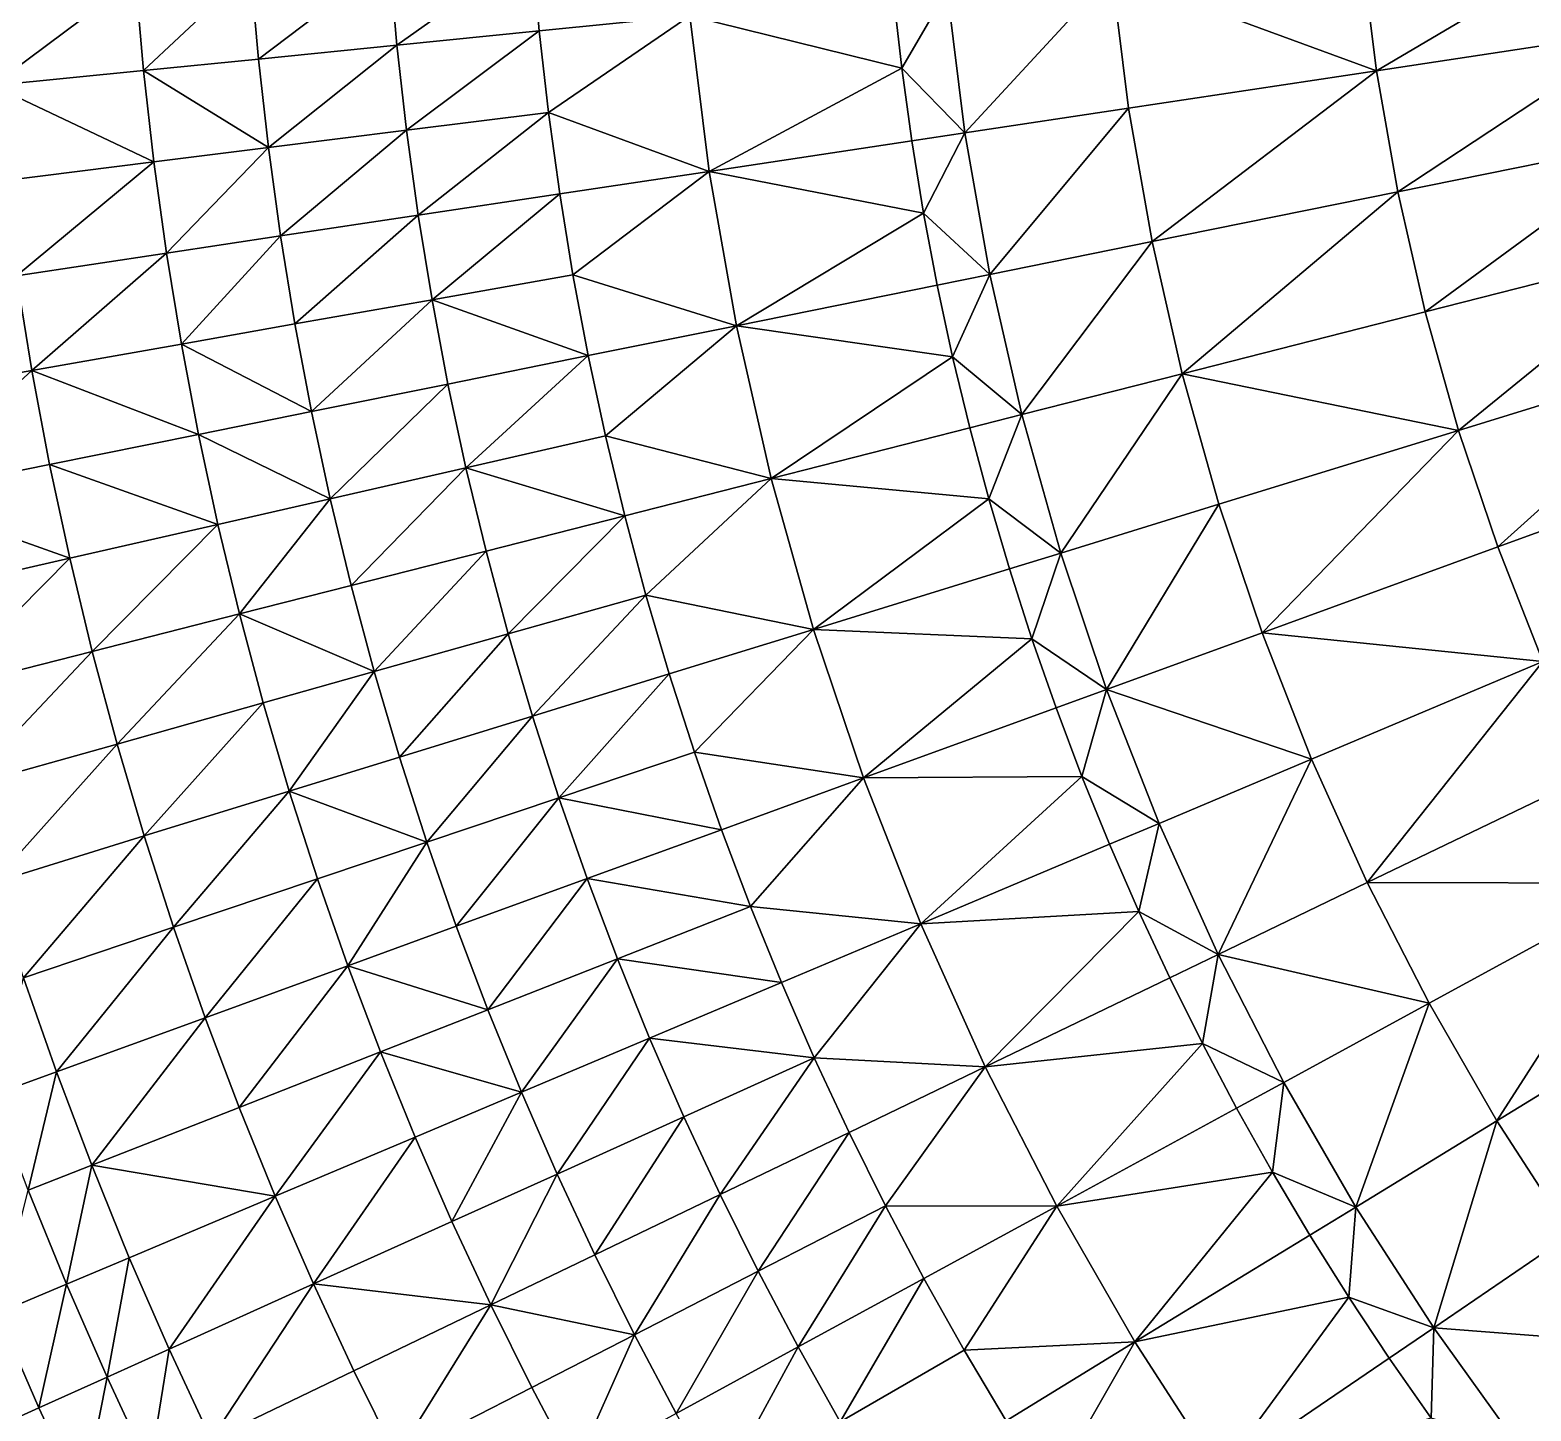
# Model space of a CAD drawing. Header units: millimetres. Extents: x -3250 to 8000, y -3250 to 3250.
# Drawn here: x -2127 to -1284, y -959 to -184 of the extents above; entities that cross this region are included whole.
import ezdxf

# ---------------------------------------------------------------- set-up
doc = ezdxf.new("R2010")
doc.units = ezdxf.units.MM
doc.header["$MEASUREMENT"] = 0
doc.layers.add('MESH_3D', color=2, linetype='CONTINUOUS')

msp = doc.modelspace()

# ---------------------------------------------------------------- linework, layer by layer
at = {"layer": 'MESH_3D'}
for points in [[(2150.48, 2436.79, 32500), (-3128.53, 880.23, 32500), (-2326.57, -2269.27, 32500)], [(2150.48, 2436.79, 32500), (-2326.57, -2269.27, 32500), (3105.61, 957.95, 32500)], [(3105.61, 957.95, 32500), (-2326.57, -2269.27, 32500), (-1962.36, -2590.68, 32500)], [(3105.61, 957.95, 32500), (-1962.36, -2590.68, 32500), (-1625, -2814.58, 32500)], [(3105.61, 957.95, 32500), (-1625, -2814.58, 32500), (-723.19, -3168.52, 32500)], [(-1370.41, -206.56, -1040.35), (-1379.01, -137.99, -1040.35), (-1228.72, -122.95, -1086.87)], [(-1370.41, -206.56, -1040.35), (-1228.72, -122.95, -1086.87), (-1221.06, -184.05, -1086.87)], [(-1920.79, -192.2, -794.3), (-1924.98, -144.26, -794.3), (-1844.83, -138.25, -840.76)], [(-1920.79, -192.2, -794.3), (-1844.83, -138.25, -840.76), (-1840.81, -184.2, -840.76)], [(-1756.31, -175.75, -885.22), (-1840.81, -184.2, -840.76), (-1844.83, -138.25, -840.76)], [(-1519.23, -152.02, -989.8), (-1379.01, -137.99, -1040.35), (-1370.41, -206.56, -1040.35)], [(-2063.07, -206.44, -698.41), (-2067.58, -154.94, -698.41), (-2002.95, -150.1, -744.25)], [(-2063.07, -206.44, -698.41), (-2002.95, -150.1, -744.25), (-1998.59, -199.99, -744.25)], [(-1998.59, -199.99, -744.25), (-2002.95, -150.1, -744.25), (-1924.98, -144.26, -794.3)], [(-1998.59, -199.99, -744.25), (-1924.98, -144.26, -794.3), (-1920.79, -192.2, -794.3)], [(-2147.94, -214.93, -630.5), (-2152.64, -161.32, -630.5), (-2067.58, -154.94, -698.41)], [(-2147.94, -214.93, -630.5), (-2067.58, -154.94, -698.41), (-2063.07, -206.44, -698.41)], [(-1601.69, -241.42, -952.14), (-1611.73, -161.28, -952.14), (-1519.23, -152.02, -989.8)], [(-1601.69, -241.42, -952.14), (-1519.23, -152.02, -989.8), (-1509.77, -227.56, -989.8)], [(-1509.77, -227.56, -989.8), (-1519.23, -152.02, -989.8), (-1370.41, -206.56, -1040.35)], [(-1756.31, -175.75, -885.22), (-1641.8, -164.29, -939.08), (-1637.19, -205.17, -939.08)], [(-1611.73, -161.28, -952.14), (-1637.19, -205.17, -939.08), (-1641.8, -164.29, -939.08)], [(-1601.69, -241.42, -952.14), (-1637.19, -205.17, -939.08), (-1611.73, -161.28, -952.14)], [(-1756.31, -175.75, -885.22), (-1835.64, -230.04, -840.76), (-1840.81, -184.2, -840.76)], [(-1745.37, -263.07, -885.22), (-1835.64, -230.04, -840.76), (-1756.31, -175.75, -885.22)], [(-1745.37, -263.07, -885.22), (-1756.31, -175.75, -885.22), (-1637.19, -205.17, -939.08)], [(-1915.4, -240.03, -794.3), (-1920.79, -192.2, -794.3), (-1840.81, -184.2, -840.76)], [(-1915.4, -240.03, -794.3), (-1840.81, -184.2, -840.76), (-1835.64, -230.04, -840.76)], [(-1358.41, -274.61, -1040.35), (-1370.41, -206.56, -1040.35), (-1221.06, -184.05, -1086.87)], [(-1358.41, -274.61, -1040.35), (-1221.06, -184.05, -1086.87), (-1210.37, -244.68, -1086.87)], [(-1992.98, -249.75, -744.25), (-1998.59, -199.99, -744.25), (-1920.79, -192.2, -794.3)], [(-1992.98, -249.75, -744.25), (-1920.79, -192.2, -794.3), (-1915.4, -240.03, -794.3)], [(-2063.07, -206.44, -698.41), (-1998.59, -199.99, -744.25), (-1992.98, -249.75, -744.25)], [(-2147.94, -214.93, -630.5), (-2063.07, -206.44, -698.41), (-2057.28, -257.81, -698.41)], [(-2057.28, -257.81, -698.41), (-2063.07, -206.44, -698.41), (-1992.98, -249.75, -744.25)], [(-1745.37, -263.07, -885.22), (-1637.19, -205.17, -939.08), (-1631.57, -245.92, -939.08)], [(-1601.69, -241.42, -952.14), (-1631.57, -245.92, -939.08), (-1637.19, -205.17, -939.08)], [(-1496.55, -302.53, -989.8), (-1509.77, -227.56, -989.8), (-1370.41, -206.56, -1040.35)], [(-1496.55, -302.53, -989.8), (-1370.41, -206.56, -1040.35), (-1358.41, -274.61, -1040.35)], [(-2141.92, -268.42, -630.5), (-2147.94, -214.93, -630.5), (-2057.28, -257.81, -698.41)], [(-1587.66, -320.95, -952.14), (-1601.69, -241.42, -952.14), (-1509.77, -227.56, -989.8)], [(-1587.66, -320.95, -952.14), (-1509.77, -227.56, -989.8), (-1496.55, -302.53, -989.8)], [(-1908.82, -287.71, -794.3), (-1915.4, -240.03, -794.3), (-1835.64, -230.04, -840.76)], [(-1908.82, -287.71, -794.3), (-1835.64, -230.04, -840.76), (-1829.34, -275.73, -840.76)], [(-1745.37, -263.07, -885.22), (-1829.34, -275.73, -840.76), (-1835.64, -230.04, -840.76)], [(-1986.14, -299.36, -744.25), (-1992.98, -249.75, -744.25), (-1915.4, -240.03, -794.3)], [(-1986.14, -299.36, -744.25), (-1915.4, -240.03, -794.3), (-1908.82, -287.71, -794.3)], [(-1601.69, -241.42, -952.14), (-1624.93, -286.52, -939.08), (-1631.57, -245.92, -939.08)], [(-1587.66, -320.95, -952.14), (-1624.93, -286.52, -939.08), (-1601.69, -241.42, -952.14)], [(-2050.22, -309.02, -698.41), (-2057.28, -257.81, -698.41), (-1992.98, -249.75, -744.25)], [(-2050.22, -309.02, -698.41), (-1992.98, -249.75, -744.25), (-1986.14, -299.36, -744.25)], [(-1745.37, -263.07, -885.22), (-1631.57, -245.92, -939.08), (-1624.93, -286.52, -939.08)], [(-1343.04, -341.98, -1040.35), (-1358.41, -274.61, -1040.35), (-1210.37, -244.68, -1086.87)], [(-1343.04, -341.98, -1040.35), (-1210.37, -244.68, -1086.87), (-1196.67, -304.71, -1086.87)], [(-2134.56, -321.73, -630.5), (-2141.92, -268.42, -630.5), (-2057.28, -257.81, -698.41)], [(-2134.56, -321.73, -630.5), (-2057.28, -257.81, -698.41), (-2050.22, -309.02, -698.41)], [(-1745.37, -263.07, -885.22), (-1821.89, -321.25, -840.76), (-1829.34, -275.73, -840.76)], [(-1730.08, -349.74, -885.22), (-1821.89, -321.25, -840.76), (-1745.37, -263.07, -885.22)], [(-1730.08, -349.74, -885.22), (-1745.37, -263.07, -885.22), (-1624.93, -286.52, -939.08)], [(-1901.05, -335.21, -794.3), (-1908.82, -287.71, -794.3), (-1829.34, -275.73, -840.76)], [(-1901.05, -335.21, -794.3), (-1829.34, -275.73, -840.76), (-1821.89, -321.25, -840.76)], [(-1479.61, -376.75, -989.8), (-1496.55, -302.53, -989.8), (-1358.41, -274.61, -1040.35)], [(-1479.61, -376.75, -989.8), (-1358.41, -274.61, -1040.35), (-1343.04, -341.98, -1040.35)], [(-1730.08, -349.74, -885.22), (-1624.93, -286.52, -939.08), (-1617.28, -326.94, -939.08)], [(-1587.66, -320.95, -952.14), (-1617.28, -326.94, -939.08), (-1624.93, -286.52, -939.08)], [(-1978.06, -348.78, -744.25), (-1986.14, -299.36, -744.25), (-1908.82, -287.71, -794.3)], [(-1978.06, -348.78, -744.25), (-1908.82, -287.71, -794.3), (-1901.05, -335.21, -794.3)], [(-2041.88, -360.04, -698.41), (-2050.22, -309.02, -698.41), (-1986.14, -299.36, -744.25)], [(-2041.88, -360.04, -698.41), (-1986.14, -299.36, -744.25), (-1978.06, -348.78, -744.25)], [(-1569.69, -399.69, -952.14), (-1587.66, -320.95, -952.14), (-1496.55, -302.53, -989.8)], [(-1569.69, -399.69, -952.14), (-1496.55, -302.53, -989.8), (-1479.61, -376.75, -989.8)], [(-2125.88, -374.85, -630.5), (-2134.56, -321.73, -630.5), (-2050.22, -309.02, -698.41)], [(-2125.88, -374.85, -630.5), (-2050.22, -309.02, -698.41), (-2041.88, -360.04, -698.41)], [(-1324.32, -408.5, -1040.35), (-1343.04, -341.98, -1040.35), (-1196.67, -304.71, -1086.87)], [(-1324.32, -408.5, -1040.35), (-1196.67, -304.71, -1086.87), (-1180, -363.98, -1086.87)], [(-2213.48, -390.3, -547.31), (-2134.56, -321.73, -630.5), (-2125.88, -374.85, -630.5)], [(-1901.05, -335.21, -794.3), (-1821.89, -321.25, -840.76), (-1813.32, -366.57, -840.76)], [(-1730.08, -349.74, -885.22), (-1813.32, -366.57, -840.76), (-1821.89, -321.25, -840.76)], [(-1730.08, -349.74, -885.22), (-1617.28, -326.94, -939.08), (-1608.63, -367.16, -939.08)], [(-1587.66, -320.95, -952.14), (-1608.63, -367.16, -939.08), (-1617.28, -326.94, -939.08)], [(-1569.69, -399.69, -952.14), (-1608.63, -367.16, -939.08), (-1587.66, -320.95, -952.14)], [(-1968.75, -397.99, -744.25), (-1978.06, -348.78, -744.25), (-1901.05, -335.21, -794.3)], [(-1968.75, -397.99, -744.25), (-1901.05, -335.21, -794.3), (-1892.1, -382.5, -794.3)], [(-1892.1, -382.5, -794.3), (-1901.05, -335.21, -794.3), (-1813.32, -366.57, -840.76)], [(-1479.61, -376.75, -989.8), (-1343.04, -341.98, -1040.35), (-1324.32, -408.5, -1040.35)], [(-2041.88, -360.04, -698.41), (-1978.06, -348.78, -744.25), (-1968.75, -397.99, -744.25)], [(-1730.08, -349.74, -885.22), (-1803.62, -411.66, -840.76), (-1813.32, -366.57, -840.76)], [(-1710.5, -435.55, -885.22), (-1803.62, -411.66, -840.76), (-1730.08, -349.74, -885.22)], [(-1710.5, -435.55, -885.22), (-1730.08, -349.74, -885.22), (-1608.63, -367.16, -939.08)], [(-2125.88, -374.85, -630.5), (-2041.88, -360.04, -698.41), (-2032.27, -410.83, -698.41)], [(-2032.27, -410.83, -698.41), (-2041.88, -360.04, -698.41), (-1968.75, -397.99, -744.25)], [(-1881.98, -429.55, -794.3), (-1892.1, -382.5, -794.3), (-1813.32, -366.57, -840.76)], [(-1881.98, -429.55, -794.3), (-1813.32, -366.57, -840.76), (-1803.62, -411.66, -840.76)], [(-1710.5, -435.55, -885.22), (-1608.63, -367.16, -939.08), (-1598.98, -407.15, -939.08)], [(-1569.69, -399.69, -952.14), (-1598.98, -407.15, -939.08), (-1608.63, -367.16, -939.08)], [(-1302.31, -474, -1040.35), (-1324.32, -408.5, -1040.35), (-1180, -363.98, -1086.87)], [(-1302.31, -474, -1040.35), (-1180, -363.98, -1086.87), (-1160.39, -422.35, -1086.87)], [(-2203.06, -445.36, -547.31), (-2213.48, -390.3, -547.31), (-2125.88, -374.85, -630.5)], [(-2203.06, -445.36, -547.31), (-2125.88, -374.85, -630.5), (-2115.87, -427.73, -630.5)], [(-2115.87, -427.73, -630.5), (-2125.88, -374.85, -630.5), (-2032.27, -410.83, -698.41)], [(-1547.82, -477.44, -952.14), (-1569.69, -399.69, -952.14), (-1479.61, -376.75, -989.8)], [(-1547.82, -477.44, -952.14), (-1479.61, -376.75, -989.8), (-1458.99, -450.04, -989.8)], [(-1458.99, -450.04, -989.8), (-1479.61, -376.75, -989.8), (-1324.32, -408.5, -1040.35)], [(-1958.21, -446.95, -744.25), (-1968.75, -397.99, -744.25), (-1892.1, -382.5, -794.3)], [(-1958.21, -446.95, -744.25), (-1892.1, -382.5, -794.3), (-1881.98, -429.55, -794.3)], [(-2032.27, -410.83, -698.41), (-1968.75, -397.99, -744.25), (-1958.21, -446.95, -744.25)], [(-1569.69, -399.69, -952.14), (-1588.33, -446.89, -939.08), (-1598.98, -407.15, -939.08)], [(-1547.82, -477.44, -952.14), (-1588.33, -446.89, -939.08), (-1569.69, -399.69, -952.14)], [(-2115.87, -427.73, -630.5), (-2032.27, -410.83, -698.41), (-2021.39, -461.37, -698.41)], [(-2021.39, -461.37, -698.41), (-2032.27, -410.83, -698.41), (-1958.21, -446.95, -744.25)], [(-1881.98, -429.55, -794.3), (-1803.62, -411.66, -840.76), (-1792.79, -456.5, -840.76)], [(-1710.5, -435.55, -885.22), (-1792.79, -456.5, -840.76), (-1803.62, -411.66, -840.76)], [(-1710.5, -435.55, -885.22), (-1598.98, -407.15, -939.08), (-1588.33, -446.89, -939.08)], [(-1434.74, -522.2, -989.8), (-1458.99, -450.04, -989.8), (-1324.32, -408.5, -1040.35)], [(-1434.74, -522.2, -989.8), (-1324.32, -408.5, -1040.35), (-1302.31, -474, -1040.35)], [(-2203.06, -445.36, -547.31), (-2115.87, -427.73, -630.5), (-2104.55, -480.35, -630.5)], [(-2104.55, -480.35, -630.5), (-2115.87, -427.73, -630.5), (-2021.39, -461.37, -698.41)], [(-1946.46, -495.63, -744.25), (-1958.21, -446.95, -744.25), (-1881.98, -429.55, -794.3)], [(-1946.46, -495.63, -744.25), (-1881.98, -429.55, -794.3), (-1870.69, -476.34, -794.3)], [(-1870.69, -476.34, -794.3), (-1881.98, -429.55, -794.3), (-1792.79, -456.5, -840.76)], [(-1277.07, -538.33, -1040.35), (-1302.31, -474, -1040.35), (-1160.39, -422.35, -1086.87)], [(-1710.5, -435.55, -885.22), (-1780.85, -501.05, -840.76), (-1792.79, -456.5, -840.76)], [(-1686.66, -520.27, -885.22), (-1780.85, -501.05, -840.76), (-1710.5, -435.55, -885.22)], [(-1686.66, -520.27, -885.22), (-1710.5, -435.55, -885.22), (-1588.33, -446.89, -939.08)], [(-2191.27, -500.14, -547.31), (-2203.06, -445.36, -547.31), (-2104.55, -480.35, -630.5)], [(-1686.66, -520.27, -885.22), (-1588.33, -446.89, -939.08), (-1576.7, -486.35, -939.08)], [(-1547.82, -477.44, -952.14), (-1576.7, -486.35, -939.08), (-1588.33, -446.89, -939.08)], [(-2009.26, -511.62, -698.41), (-2021.39, -461.37, -698.41), (-1958.21, -446.95, -744.25)], [(-2009.26, -511.62, -698.41), (-1958.21, -446.95, -744.25), (-1946.46, -495.63, -744.25)], [(-1522.1, -554, -952.14), (-1547.82, -477.44, -952.14), (-1458.99, -450.04, -989.8)], [(-1522.1, -554, -952.14), (-1458.99, -450.04, -989.8), (-1434.74, -522.2, -989.8)], [(-2091.92, -532.67, -630.5), (-2104.55, -480.35, -630.5), (-2021.39, -461.37, -698.41)], [(-2091.92, -532.67, -630.5), (-2021.39, -461.37, -698.41), (-2009.26, -511.62, -698.41)], [(-1858.23, -522.82, -794.3), (-1870.69, -476.34, -794.3), (-1792.79, -456.5, -840.76)], [(-1858.23, -522.82, -794.3), (-1792.79, -456.5, -840.76), (-1780.85, -501.05, -840.76)], [(-2178.12, -554.62, -547.31), (-2191.27, -500.14, -547.31), (-2104.55, -480.35, -630.5)], [(-2178.12, -554.62, -547.31), (-2104.55, -480.35, -630.5), (-2091.92, -532.67, -630.5)], [(-1933.5, -544, -744.25), (-1946.46, -495.63, -744.25), (-1870.69, -476.34, -794.3)], [(-1933.5, -544, -744.25), (-1870.69, -476.34, -794.3), (-1858.23, -522.82, -794.3)], [(-1547.82, -477.44, -952.14), (-1564.08, -525.5, -939.08), (-1576.7, -486.35, -939.08)], [(-1522.1, -554, -952.14), (-1564.08, -525.5, -939.08), (-1547.82, -477.44, -952.14)], [(-1434.74, -522.2, -989.8), (-1302.31, -474, -1040.35), (-1277.07, -538.33, -1040.35)], [(-1686.66, -520.27, -885.22), (-1576.7, -486.35, -939.08), (-1564.08, -525.5, -939.08)], [(-2009.26, -511.62, -698.41), (-1946.46, -495.63, -744.25), (-1933.5, -544, -744.25)], [(-1844.62, -568.99, -794.3), (-1858.23, -522.82, -794.3), (-1780.85, -501.05, -840.76)], [(-1844.62, -568.99, -794.3), (-1780.85, -501.05, -840.76), (-1767.81, -545.3, -840.76)], [(-1686.66, -520.27, -885.22), (-1767.81, -545.3, -840.76), (-1780.85, -501.05, -840.76)], [(-2077.99, -584.66, -630.5), (-2091.92, -532.67, -630.5), (-2009.26, -511.62, -698.41)], [(-2077.99, -584.66, -630.5), (-2009.26, -511.62, -698.41), (-1995.88, -561.55, -698.41)], [(-1995.88, -561.55, -698.41), (-2009.26, -511.62, -698.41), (-1933.5, -544, -744.25)], [(-1686.66, -520.27, -885.22), (-1753.67, -589.2, -840.76), (-1767.81, -545.3, -840.76)], [(-1658.63, -603.69, -885.22), (-1753.67, -589.2, -840.76), (-1686.66, -520.27, -885.22)], [(-1658.63, -603.69, -885.22), (-1686.66, -520.27, -885.22), (-1564.08, -525.5, -939.08)], [(-1522.1, -554, -952.14), (-1434.74, -522.2, -989.8), (-1406.93, -593.07, -989.8)], [(-1406.93, -593.07, -989.8), (-1434.74, -522.2, -989.8), (-1277.07, -538.33, -1040.35)], [(-1919.34, -592.04, -744.25), (-1933.5, -544, -744.25), (-1858.23, -522.82, -794.3)], [(-1919.34, -592.04, -744.25), (-1858.23, -522.82, -794.3), (-1844.62, -568.99, -794.3)], [(-1658.63, -603.69, -885.22), (-1564.08, -525.5, -939.08), (-1550.49, -564.33, -939.08)], [(-1522.1, -554, -952.14), (-1550.49, -564.33, -939.08), (-1564.08, -525.5, -939.08)], [(-2163.62, -608.75, -547.31), (-2178.12, -554.62, -547.31), (-2091.92, -532.67, -630.5)], [(-2163.62, -608.75, -547.31), (-2091.92, -532.67, -630.5), (-2077.99, -584.66, -630.5)], [(-1375.62, -662.46, -989.8), (-1406.93, -593.07, -989.8), (-1277.07, -538.33, -1040.35)], [(-1375.62, -662.46, -989.8), (-1277.07, -538.33, -1040.35), (-1248.65, -601.32, -1040.35)], [(-1981.26, -611.14, -698.41), (-1995.88, -561.55, -698.41), (-1933.5, -544, -744.25)], [(-1981.26, -611.14, -698.41), (-1933.5, -544, -744.25), (-1919.34, -592.04, -744.25)], [(-1829.86, -614.8, -794.3), (-1844.62, -568.99, -794.3), (-1767.81, -545.3, -840.76)], [(-1829.86, -614.8, -794.3), (-1767.81, -545.3, -840.76), (-1753.67, -589.2, -840.76)], [(-1522.1, -554, -952.14), (-1535.94, -602.81, -939.08), (-1550.49, -564.33, -939.08)], [(-1492.59, -629.18, -952.14), (-1535.94, -602.81, -939.08), (-1522.1, -554, -952.14)], [(-1492.59, -629.18, -952.14), (-1522.1, -554, -952.14), (-1406.93, -593.07, -989.8)], [(-2062.77, -636.28, -630.5), (-2077.99, -584.66, -630.5), (-1995.88, -561.55, -698.41)], [(-2062.77, -636.28, -630.5), (-1995.88, -561.55, -698.41), (-1981.26, -611.14, -698.41)], [(-1658.63, -603.69, -885.22), (-1550.49, -564.33, -939.08), (-1535.94, -602.81, -939.08)], [(-1903.98, -639.7, -744.25), (-1919.34, -592.04, -744.25), (-1844.62, -568.99, -794.3)], [(-1903.98, -639.7, -744.25), (-1844.62, -568.99, -794.3), (-1829.86, -614.8, -794.3)], [(-2147.77, -662.5, -547.31), (-2163.62, -608.75, -547.31), (-2077.99, -584.66, -630.5)], [(-2147.77, -662.5, -547.31), (-2077.99, -584.66, -630.5), (-2062.77, -636.28, -630.5)], [(-1829.86, -614.8, -794.3), (-1753.67, -589.2, -840.76), (-1738.43, -632.74, -840.76)], [(-1658.63, -603.69, -885.22), (-1738.43, -632.74, -840.76), (-1753.67, -589.2, -840.76)], [(-1981.26, -611.14, -698.41), (-1919.34, -592.04, -744.25), (-1903.98, -639.7, -744.25)], [(-1459.37, -702.8, -952.14), (-1492.59, -629.18, -952.14), (-1406.93, -593.07, -989.8)], [(-1459.37, -702.8, -952.14), (-1406.93, -593.07, -989.8), (-1375.62, -662.46, -989.8)], [(-1658.63, -603.69, -885.22), (-1722.12, -675.88, -840.76), (-1738.43, -632.74, -840.76)], [(-1626.48, -685.62, -885.22), (-1722.12, -675.88, -840.76), (-1658.63, -603.69, -885.22)], [(-1626.48, -685.62, -885.22), (-1658.63, -603.69, -885.22), (-1535.94, -602.81, -939.08)], [(-1626.48, -685.62, -885.22), (-1535.94, -602.81, -939.08), (-1520.44, -640.92, -939.08)], [(-1492.59, -629.18, -952.14), (-1520.44, -640.92, -939.08), (-1535.94, -602.81, -939.08)], [(-1375.62, -662.46, -989.8), (-1248.65, -601.32, -1040.35), (-1217.12, -662.81, -1040.35)], [(-2046.26, -687.51, -630.5), (-2062.77, -636.28, -630.5), (-1981.26, -611.14, -698.41)], [(-2046.26, -687.51, -630.5), (-1981.26, -611.14, -698.41), (-1965.41, -660.34, -698.41)], [(-1965.41, -660.34, -698.41), (-1981.26, -611.14, -698.41), (-1903.98, -639.7, -744.25)], [(-1887.44, -686.97, -744.25), (-1903.98, -639.7, -744.25), (-1829.86, -614.8, -794.3)], [(-1887.44, -686.97, -744.25), (-1829.86, -614.8, -794.3), (-1813.96, -660.23, -794.3)], [(-1813.96, -660.23, -794.3), (-1829.86, -614.8, -794.3), (-1738.43, -632.74, -840.76)], [(-1492.59, -629.18, -952.14), (-1503.98, -678.62, -939.08), (-1520.44, -640.92, -939.08)], [(-1459.37, -702.8, -952.14), (-1503.98, -678.62, -939.08), (-1492.59, -629.18, -952.14)], [(-2130.58, -715.84, -547.31), (-2147.77, -662.5, -547.31), (-2062.77, -636.28, -630.5)], [(-2130.58, -715.84, -547.31), (-2062.77, -636.28, -630.5), (-2046.26, -687.51, -630.5)], [(-1948.34, -709.14, -698.41), (-1965.41, -660.34, -698.41), (-1903.98, -639.7, -744.25)], [(-1948.34, -709.14, -698.41), (-1903.98, -639.7, -744.25), (-1887.44, -686.97, -744.25)], [(-1813.96, -660.23, -794.3), (-1738.43, -632.74, -840.76), (-1722.12, -675.88, -840.76)], [(-1626.48, -685.62, -885.22), (-1520.44, -640.92, -939.08), (-1503.98, -678.62, -939.08)], [(-2028.49, -738.31, -630.5), (-2046.26, -687.51, -630.5), (-1965.41, -660.34, -698.41)], [(-2028.49, -738.31, -630.5), (-1965.41, -660.34, -698.41), (-1948.34, -709.14, -698.41)], [(-1869.73, -733.81, -744.25), (-1887.44, -686.97, -744.25), (-1813.96, -660.23, -794.3)], [(-1869.73, -733.81, -744.25), (-1813.96, -660.23, -794.3), (-1796.94, -705.25, -794.3)], [(-1796.94, -705.25, -794.3), (-1813.96, -660.23, -794.3), (-1722.12, -675.88, -840.76)], [(-1459.37, -702.8, -952.14), (-1375.62, -662.46, -989.8), (-1340.89, -730.21, -989.8)], [(-1340.89, -730.21, -989.8), (-1375.62, -662.46, -989.8), (-1217.12, -662.81, -1040.35)], [(-1302.82, -796.14, -989.8), (-1340.89, -730.21, -989.8), (-1217.12, -662.81, -1040.35)], [(-1302.82, -796.14, -989.8), (-1217.12, -662.81, -1040.35), (-1182.57, -722.65, -1040.35)], [(-1796.94, -705.25, -794.3), (-1722.12, -675.88, -840.76), (-1704.73, -718.6, -840.76)], [(-1626.48, -685.62, -885.22), (-1704.73, -718.6, -840.76), (-1722.12, -675.88, -840.76)], [(-1590.28, -765.84, -885.22), (-1626.48, -685.62, -885.22), (-1503.98, -678.62, -939.08)], [(-1590.28, -765.84, -885.22), (-1503.98, -678.62, -939.08), (-1486.6, -715.91, -939.08)], [(-1459.37, -702.8, -952.14), (-1486.6, -715.91, -939.08), (-1503.98, -678.62, -939.08)], [(-2112.08, -768.73, -547.31), (-2130.58, -715.84, -547.31), (-2046.26, -687.51, -630.5)], [(-2112.08, -768.73, -547.31), (-2046.26, -687.51, -630.5), (-2028.49, -738.31, -630.5)], [(-1948.34, -709.14, -698.41), (-1887.44, -686.97, -744.25), (-1869.73, -733.81, -744.25)], [(-1626.48, -685.62, -885.22), (-1686.29, -760.88, -840.76), (-1704.73, -718.6, -840.76)], [(-1590.28, -765.84, -885.22), (-1686.29, -760.88, -840.76), (-1626.48, -685.62, -885.22)], [(-1850.85, -780.2, -744.25), (-1869.73, -733.81, -744.25), (-1796.94, -705.25, -794.3)], [(-1850.85, -780.2, -744.25), (-1796.94, -705.25, -794.3), (-1778.8, -749.83, -794.3)], [(-1778.8, -749.83, -794.3), (-1796.94, -705.25, -794.3), (-1704.73, -718.6, -840.76)], [(-1459.37, -702.8, -952.14), (-1468.29, -752.75, -939.08), (-1486.6, -715.91, -939.08)], [(-1422.53, -774.67, -952.14), (-1468.29, -752.75, -939.08), (-1459.37, -702.8, -952.14)], [(-1422.53, -774.67, -952.14), (-1459.37, -702.8, -952.14), (-1340.89, -730.21, -989.8)], [(-2148.08, -781.84, -506.08), (-2130.58, -715.84, -547.31), (-2112.08, -768.73, -547.31)], [(-2009.45, -788.65, -630.5), (-2028.49, -738.31, -630.5), (-1948.34, -709.14, -698.41)], [(-2009.45, -788.65, -630.5), (-1948.34, -709.14, -698.41), (-1930.05, -757.49, -698.41)], [(-1930.05, -757.49, -698.41), (-1948.34, -709.14, -698.41), (-1869.73, -733.81, -744.25)], [(-1590.28, -765.84, -885.22), (-1486.6, -715.91, -939.08), (-1468.29, -752.75, -939.08)], [(-1778.8, -749.83, -794.3), (-1704.73, -718.6, -840.76), (-1686.29, -760.88, -840.76)], [(-1261.52, -860.09, -989.8), (-1302.82, -796.14, -989.8), (-1182.57, -722.65, -1040.35)], [(-1382.14, -844.61, -952.14), (-1422.53, -774.67, -952.14), (-1340.89, -730.21, -989.8)], [(-1382.14, -844.61, -952.14), (-1340.89, -730.21, -989.8), (-1302.82, -796.14, -989.8)], [(-2092.25, -821.15, -547.31), (-2112.08, -768.73, -547.31), (-2028.49, -738.31, -630.5)], [(-2092.25, -821.15, -547.31), (-2028.49, -738.31, -630.5), (-2009.45, -788.65, -630.5)], [(-1930.05, -757.49, -698.41), (-1869.73, -733.81, -744.25), (-1850.85, -780.2, -744.25)], [(-1830.82, -826.1, -744.25), (-1850.85, -780.2, -744.25), (-1778.8, -749.83, -794.3)], [(-1830.82, -826.1, -744.25), (-1778.8, -749.83, -794.3), (-1759.55, -793.94, -794.3)], [(-1759.55, -793.94, -794.3), (-1778.8, -749.83, -794.3), (-1686.29, -760.88, -840.76)], [(-1989.16, -838.5, -630.5), (-2009.45, -788.65, -630.5), (-1930.05, -757.49, -698.41)], [(-1989.16, -838.5, -630.5), (-1930.05, -757.49, -698.41), (-1910.57, -805.37, -698.41)], [(-1910.57, -805.37, -698.41), (-1930.05, -757.49, -698.41), (-1850.85, -780.2, -744.25)], [(-1550.13, -844.16, -885.22), (-1590.28, -765.84, -885.22), (-1468.29, -752.75, -939.08)], [(-1550.13, -844.16, -885.22), (-1468.29, -752.75, -939.08), (-1449.07, -789.12, -939.08)], [(-1422.53, -774.67, -952.14), (-1449.07, -789.12, -939.08), (-1468.29, -752.75, -939.08)], [(-1739.21, -837.56, -794.3), (-1759.55, -793.94, -794.3), (-1686.29, -760.88, -840.76)], [(-1739.21, -837.56, -794.3), (-1686.29, -760.88, -840.76), (-1666.79, -802.68, -840.76)], [(-1590.28, -765.84, -885.22), (-1666.79, -802.68, -840.76), (-1686.29, -760.88, -840.76)], [(-1590.28, -765.84, -885.22), (-1646.26, -843.99, -840.76), (-1666.79, -802.68, -840.76)], [(-1550.13, -844.16, -885.22), (-1646.26, -843.99, -840.76), (-1590.28, -765.84, -885.22)], [(-2127.92, -835.15, -506.08), (-2148.08, -781.84, -506.08), (-2112.08, -768.73, -547.31)], [(-2127.92, -835.15, -506.08), (-2112.08, -768.73, -547.31), (-2092.25, -821.15, -547.31)], [(-1422.53, -774.67, -952.14), (-1428.94, -825, -939.08), (-1449.07, -789.12, -939.08)], [(-1382.14, -844.61, -952.14), (-1428.94, -825, -939.08), (-1422.53, -774.67, -952.14)], [(-1889.89, -852.75, -698.41), (-1910.57, -805.37, -698.41), (-1850.85, -780.2, -744.25)], [(-1889.89, -852.75, -698.41), (-1850.85, -780.2, -744.25), (-1830.82, -826.1, -744.25)], [(-2092.25, -821.15, -547.31), (-2009.45, -788.65, -630.5), (-1989.16, -838.5, -630.5)], [(-1550.13, -844.16, -885.22), (-1449.07, -789.12, -939.08), (-1428.94, -825, -939.08)], [(-1809.66, -871.49, -744.25), (-1830.82, -826.1, -744.25), (-1759.55, -793.94, -794.3)], [(-1809.66, -871.49, -744.25), (-1759.55, -793.94, -794.3), (-1739.21, -837.56, -794.3)], [(-1338.33, -912.45, -952.14), (-1382.14, -844.61, -952.14), (-1302.82, -796.14, -989.8)], [(-1338.33, -912.45, -952.14), (-1302.82, -796.14, -989.8), (-1261.52, -860.09, -989.8)], [(-1967.64, -887.83, -630.5), (-1989.16, -838.5, -630.5), (-1910.57, -805.37, -698.41)], [(-1967.64, -887.83, -630.5), (-1910.57, -805.37, -698.41), (-1889.89, -852.75, -698.41)], [(-1717.79, -880.66, -794.3), (-1739.21, -837.56, -794.3), (-1666.79, -802.68, -840.76)], [(-1717.79, -880.66, -794.3), (-1666.79, -802.68, -840.76), (-1646.26, -843.99, -840.76)], [(-2106.44, -887.94, -506.08), (-2127.92, -835.15, -506.08), (-2092.25, -821.15, -547.31)], [(-2106.44, -887.94, -506.08), (-2092.25, -821.15, -547.31), (-2071.13, -873.06, -547.31)], [(-2071.13, -873.06, -547.31), (-2092.25, -821.15, -547.31), (-1989.16, -838.5, -630.5)], [(-1868.05, -899.6, -698.41), (-1889.89, -852.75, -698.41), (-1830.82, -826.1, -744.25)], [(-1868.05, -899.6, -698.41), (-1830.82, -826.1, -744.25), (-1809.66, -871.49, -744.25)], [(-1506.13, -920.38, -885.22), (-1550.13, -844.16, -885.22), (-1428.94, -825, -939.08)], [(-1506.13, -920.38, -885.22), (-1428.94, -825, -939.08), (-1407.93, -860.37, -939.08)], [(-1382.14, -844.61, -952.14), (-1407.93, -860.37, -939.08), (-1428.94, -825, -939.08)], [(-2145.14, -904.25, -455.71), (-2127.92, -835.15, -506.08), (-2106.44, -887.94, -506.08)], [(-2048.72, -924.42, -547.31), (-2071.13, -873.06, -547.31), (-1989.16, -838.5, -630.5)], [(-2048.72, -924.42, -547.31), (-1989.16, -838.5, -630.5), (-1967.64, -887.83, -630.5)], [(-1787.37, -916.33, -744.25), (-1809.66, -871.49, -744.25), (-1739.21, -837.56, -794.3)], [(-1787.37, -916.33, -744.25), (-1739.21, -837.56, -794.3), (-1717.79, -880.66, -794.3)], [(-1695.3, -923.21, -794.3), (-1717.79, -880.66, -794.3), (-1646.26, -843.99, -840.76)], [(-1695.3, -923.21, -794.3), (-1646.26, -843.99, -840.76), (-1624.71, -884.77, -840.76)], [(-1550.13, -844.16, -885.22), (-1624.71, -884.77, -840.76), (-1646.26, -843.99, -840.76)], [(-1550.13, -844.16, -885.22), (-1602.15, -925, -840.76), (-1624.71, -884.77, -840.76)], [(-1506.13, -920.38, -885.22), (-1602.15, -925, -840.76), (-1550.13, -844.16, -885.22)], [(-1382.14, -844.61, -952.14), (-1386.04, -895.2, -939.08), (-1407.93, -860.37, -939.08)], [(-1338.33, -912.45, -952.14), (-1386.04, -895.2, -939.08), (-1382.14, -844.61, -952.14)], [(-1967.64, -887.83, -630.5), (-1889.89, -852.75, -698.41), (-1868.05, -899.6, -698.41)], [(-1338.33, -912.45, -952.14), (-1261.52, -860.09, -989.8), (-1217.08, -921.9, -989.8)], [(-1506.13, -920.38, -885.22), (-1407.93, -860.37, -939.08), (-1386.04, -895.2, -939.08)], [(-2083.65, -940.18, -506.08), (-2106.44, -887.94, -506.08), (-2071.13, -873.06, -547.31)], [(-2083.65, -940.18, -506.08), (-2071.13, -873.06, -547.31), (-2048.72, -924.42, -547.31)], [(-1868.05, -899.6, -698.41), (-1809.66, -871.49, -744.25), (-1787.37, -916.33, -744.25)], [(-1763.97, -960.61, -744.25), (-1787.37, -916.33, -744.25), (-1717.79, -880.66, -794.3)], [(-1763.97, -960.61, -744.25), (-1717.79, -880.66, -794.3), (-1695.3, -923.21, -794.3)], [(-1671.76, -965.19, -794.3), (-1695.3, -923.21, -794.3), (-1624.71, -884.77, -840.76)], [(-1671.76, -965.19, -794.3), (-1624.71, -884.77, -840.76), (-1602.15, -925, -840.76)], [(-2121.93, -957.45, -455.71), (-2145.14, -904.25, -455.71), (-2106.44, -887.94, -506.08)], [(-2121.93, -957.45, -455.71), (-2106.44, -887.94, -506.08), (-2083.65, -940.18, -506.08)], [(-2025.04, -975.21, -547.31), (-2048.72, -924.42, -547.31), (-1967.64, -887.83, -630.5)], [(-2025.04, -975.21, -547.31), (-1967.64, -887.83, -630.5), (-1944.9, -936.61, -630.5)], [(-1944.9, -936.61, -630.5), (-1967.64, -887.83, -630.5), (-1868.05, -899.6, -698.41)], [(-1920.94, -984.81, -630.5), (-1944.9, -936.61, -630.5), (-1868.05, -899.6, -698.41)], [(-1920.94, -984.81, -630.5), (-1868.05, -899.6, -698.41), (-1845.04, -945.9, -698.41)], [(-1845.04, -945.9, -698.41), (-1868.05, -899.6, -698.41), (-1787.37, -916.33, -744.25)], [(-1458.38, -994.31, -885.22), (-1506.13, -920.38, -885.22), (-1386.04, -895.2, -939.08)], [(-1458.38, -994.31, -885.22), (-1386.04, -895.2, -939.08), (-1363.29, -929.48, -939.08)], [(-1338.33, -912.45, -952.14), (-1363.29, -929.48, -939.08), (-1386.04, -895.2, -939.08)], [(-2154.73, -972.25, -406.77), (-2145.14, -904.25, -455.71), (-2121.93, -957.45, -455.71)], [(-1820.88, -991.6, -698.41), (-1845.04, -945.9, -698.41), (-1787.37, -916.33, -744.25)], [(-1820.88, -991.6, -698.41), (-1787.37, -916.33, -744.25), (-1763.97, -960.61, -744.25)], [(-1338.33, -912.45, -952.14), (-1339.7, -963.18, -939.08), (-1363.29, -929.48, -939.08)], [(-1291.18, -978.03, -952.14), (-1339.7, -963.18, -939.08), (-1338.33, -912.45, -952.14)], [(-1291.18, -978.03, -952.14), (-1338.33, -912.45, -952.14), (-1217.08, -921.9, -989.8)], [(-2059.56, -991.83, -506.08), (-2083.65, -940.18, -506.08), (-2048.72, -924.42, -547.31)], [(-2059.56, -991.83, -506.08), (-2048.72, -924.42, -547.31), (-2025.04, -975.21, -547.31)], [(-1739.47, -1004.29, -744.25), (-1763.97, -960.61, -744.25), (-1695.3, -923.21, -794.3)], [(-1739.47, -1004.29, -744.25), (-1695.3, -923.21, -794.3), (-1671.76, -965.19, -794.3)], [(-1671.76, -965.19, -794.3), (-1602.15, -925, -840.76), (-1578.59, -964.66, -840.76)], [(-1506.13, -920.38, -885.22), (-1578.59, -964.66, -840.76), (-1602.15, -925, -840.76)], [(-1506.13, -920.38, -885.22), (-1554.05, -1003.71, -840.76), (-1578.59, -964.66, -840.76)], [(-1458.38, -994.31, -885.22), (-1554.05, -1003.71, -840.76), (-1506.13, -920.38, -885.22)], [(-1240.82, -1041.17, -952.14), (-1291.18, -978.03, -952.14), (-1217.08, -921.9, -989.8)], [(-1458.38, -994.31, -885.22), (-1363.29, -929.48, -939.08), (-1339.7, -963.18, -939.08)], [(-2097.4, -1010.06, -455.71), (-2121.93, -957.45, -455.71), (-2083.65, -940.18, -506.08)], [(-2097.4, -1010.06, -455.71), (-2083.65, -940.18, -506.08), (-2059.56, -991.83, -506.08)], [(-2025.04, -975.21, -547.31), (-1944.9, -936.61, -630.5), (-1920.94, -984.81, -630.5)], [(-1920.94, -984.81, -630.5), (-1845.04, -945.9, -698.41), (-1820.88, -991.6, -698.41)], [(-2154.73, -972.25, -406.77), (-2121.93, -957.45, -455.71), (-2097.4, -1010.06, -455.71)]]:
    msp.add_3dface(points, dxfattribs=at)

doc.saveas('drawing.dxf')
